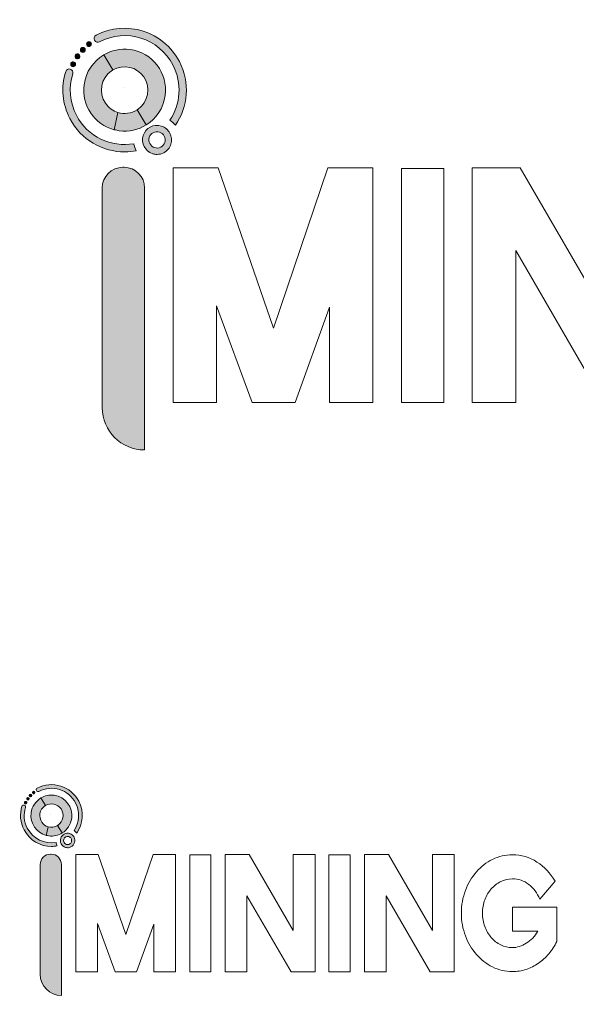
# Model space of a CAD drawing. Extents: x 204 to 2410, y -2200 to -1439.
# Drawn here: x 1539 to 1974, y -2200 to -1439 of the extents above; entities that cross this region are included whole.
import ezdxf

# ---------------------------------------------------------------- set-up
doc = ezdxf.new("R2010")
doc.units = 0
doc.header["$MEASUREMENT"] = 0
doc.layers.add('Logo', color=7, linetype='Continuous', lineweight=0)

# ---------------------------------------------------------------- blocks, each defined once
blk = doc.blocks.new('Block_82')
at = {"layer": 'Logo', "true_color": 0xf5911e, "transparency": 33554687}
h = blk.add_hatch(color=30, dxfattribs=at)
h.dxf.hatch_style = 2
edge = h.paths.add_edge_path()
edge.add_spline(control_points=[(1544.6, -2047.17), (1544.17, -2046.87), (1544.07, -2046.28), (1544.37, -2045.85), (1544.37, -2045.85), (1544.37, -2045.85), (1544.37, -2045.85), (1544.67, -2045.41), (1545.26, -2045.3), (1545.7, -2045.61), (1545.7, -2045.61), (1545.7, -2045.61), (1545.7, -2045.61), (1546.13, -2045.91), (1546.23, -2046.51), (1545.93, -2046.93), (1545.93, -2046.93), (1545.93, -2046.93), (1545.93, -2046.93), (1545.74, -2047.2), (1545.45, -2047.34), (1545.16, -2047.34), (1545.16, -2047.34), (1545.16, -2047.34), (1545.16, -2047.34), (1544.96, -2047.34), (1544.77, -2047.28), (1544.6, -2047.17)], knot_values=[0, 0, 0, 0, 1, 1, 1, 2, 2, 2, 3, 3, 3, 4, 4, 4, 5, 5, 5, 6, 6, 6, 7, 7, 7, 8, 8, 8, 9, 9, 9, 9], degree=3, periodic=0)
h = blk.add_hatch(color=30, dxfattribs=at)
h.dxf.hatch_style = 2
edge = h.paths.add_edge_path()
edge.add_spline(control_points=[(1546.52, -2044.56), (1546.15, -2044.18), (1546.14, -2043.58), (1546.52, -2043.2), (1546.52, -2043.2), (1546.52, -2043.2), (1546.52, -2043.2), (1546.52, -2043.2), (1546.52, -2043.2), (1546.52, -2043.2), (1546.52, -2043.2), (1546.52, -2043.2), (1546.52, -2043.2), (1546.88, -2042.83), (1547.49, -2042.83), (1547.86, -2043.19), (1547.86, -2043.19), (1547.86, -2043.19), (1547.86, -2043.19), (1548.24, -2043.56), (1548.25, -2044.16), (1547.87, -2044.54), (1547.87, -2044.54), (1547.87, -2044.54), (1547.87, -2044.54), (1547.68, -2044.73), (1547.44, -2044.82), (1547.19, -2044.82), (1547.19, -2044.82), (1547.19, -2044.82), (1547.19, -2044.82), (1546.95, -2044.82), (1546.71, -2044.73), (1546.52, -2044.56)], knot_values=[0, 0, 0, 0, 1, 1, 1, 2, 2, 2, 3, 3, 3, 4, 4, 4, 5, 5, 5, 6, 6, 6, 7, 7, 7, 8, 8, 8, 9, 9, 9, 10, 10, 10, 11, 11, 11, 11], degree=3, periodic=0)
h = blk.add_hatch(color=30, dxfattribs=at)
h.dxf.hatch_style = 2
edge = h.paths.add_edge_path()
edge.add_spline(control_points=[(1549.59, -2042.51), (1549.46, -2042.51), (1549.34, -2042.48), (1549.22, -2042.44), (1549.11, -2042.39), (1549.01, -2042.32), (1548.92, -2042.23), (1548.73, -2042.04), (1548.63, -2041.81), (1548.63, -2041.55), (1548.63, -2041.3), (1548.74, -2041.06), (1548.92, -2040.88), (1549.27, -2040.53), (1549.9, -2040.53), (1550.26, -2040.88), (1550.44, -2041.05), (1550.54, -2041.3), (1550.54, -2041.55), (1550.54, -2041.81), (1550.44, -2042.05), (1550.26, -2042.23), (1550.17, -2042.32), (1550.07, -2042.39), (1549.95, -2042.44), (1549.84, -2042.48), (1549.72, -2042.51), (1549.59, -2042.51)], knot_values=[0, 0, 0, 0, 1, 1, 1, 2, 2, 2, 3, 3, 3, 4, 4, 4, 5, 5, 5, 6, 6, 6, 7, 7, 7, 8, 8, 8, 9, 9, 9, 9], degree=3, periodic=0)
h = blk.add_hatch(color=30, dxfattribs=at)
h.dxf.hatch_style = 2
edge = h.paths.add_edge_path()
edge.add_spline(control_points=[(1543.02, -2050.3), (1542.54, -2050.08), (1542.34, -2049.51), (1542.56, -2049.04), (1542.56, -2049.04), (1542.56, -2049.04), (1542.56, -2049.04), (1542.79, -2048.57), (1543.36, -2048.36), (1543.84, -2048.58), (1543.84, -2048.58), (1543.84, -2048.58), (1543.84, -2048.58), (1544.31, -2048.81), (1544.51, -2049.38), (1544.28, -2049.85), (1544.28, -2049.85), (1544.28, -2049.85), (1544.28, -2049.85), (1544.12, -2050.2), (1543.78, -2050.4), (1543.43, -2050.4), (1543.43, -2050.4), (1543.43, -2050.4), (1543.43, -2050.4), (1543.29, -2050.4), (1543.15, -2050.37), (1543.02, -2050.3)], knot_values=[0, 0, 0, 0, 1, 1, 1, 2, 2, 2, 3, 3, 3, 4, 4, 4, 5, 5, 5, 6, 6, 6, 7, 7, 7, 8, 8, 8, 9, 9, 9, 9], degree=3, periodic=0)
at = {"layer": 'Logo'}
for points, knots in [([(1544.6, -2047.17), (1544.17, -2046.87), (1544.07, -2046.28), (1544.37, -2045.85), (1544.37, -2045.85), (1544.37, -2045.85), (1544.37, -2045.85), (1544.67, -2045.41), (1545.26, -2045.3), (1545.7, -2045.61), (1545.7, -2045.61), (1545.7, -2045.61), (1545.7, -2045.61), (1546.13, -2045.91), (1546.23, -2046.51), (1545.93, -2046.93), (1545.93, -2046.93), (1545.93, -2046.93), (1545.93, -2046.93), (1545.74, -2047.2), (1545.45, -2047.34), (1545.16, -2047.34), (1545.16, -2047.34), (1545.16, -2047.34), (1545.16, -2047.34), (1544.96, -2047.34), (1544.77, -2047.28), (1544.6, -2047.17)], [0, 0, 0, 0, 1, 1, 1, 2, 2, 2, 3, 3, 3, 4, 4, 4, 5, 5, 5, 6, 6, 6, 7, 7, 7, 8, 8, 8, 9, 9, 9, 9]), ([(1546.52, -2044.56), (1546.15, -2044.18), (1546.14, -2043.58), (1546.52, -2043.2), (1546.52, -2043.2), (1546.52, -2043.2), (1546.52, -2043.2), (1546.52, -2043.2), (1546.52, -2043.2), (1546.52, -2043.2), (1546.52, -2043.2), (1546.52, -2043.2), (1546.52, -2043.2), (1546.88, -2042.83), (1547.49, -2042.83), (1547.86, -2043.19), (1547.86, -2043.19), (1547.86, -2043.19), (1547.86, -2043.19), (1548.24, -2043.56), (1548.25, -2044.16), (1547.87, -2044.54), (1547.87, -2044.54), (1547.87, -2044.54), (1547.87, -2044.54), (1547.68, -2044.73), (1547.44, -2044.82), (1547.19, -2044.82), (1547.19, -2044.82), (1547.19, -2044.82), (1547.19, -2044.82), (1546.95, -2044.82), (1546.71, -2044.73), (1546.52, -2044.56)], [0, 0, 0, 0, 1, 1, 1, 2, 2, 2, 3, 3, 3, 4, 4, 4, 5, 5, 5, 6, 6, 6, 7, 7, 7, 8, 8, 8, 9, 9, 9, 10, 10, 10, 11, 11, 11, 11]), ([(1549.59, -2042.51), (1549.46, -2042.51), (1549.34, -2042.48), (1549.22, -2042.44), (1549.11, -2042.39), (1549.01, -2042.32), (1548.92, -2042.23), (1548.73, -2042.04), (1548.63, -2041.81), (1548.63, -2041.55), (1548.63, -2041.3), (1548.74, -2041.06), (1548.92, -2040.88), (1549.27, -2040.53), (1549.9, -2040.53), (1550.26, -2040.88), (1550.44, -2041.05), (1550.54, -2041.3), (1550.54, -2041.55), (1550.54, -2041.81), (1550.44, -2042.05), (1550.26, -2042.23), (1550.17, -2042.32), (1550.07, -2042.39), (1549.95, -2042.44), (1549.84, -2042.48), (1549.72, -2042.51), (1549.59, -2042.51)], [0, 0, 0, 0, 1, 1, 1, 2, 2, 2, 3, 3, 3, 4, 4, 4, 5, 5, 5, 6, 6, 6, 7, 7, 7, 8, 8, 8, 9, 9, 9, 9]), ([(1543.02, -2050.3), (1542.54, -2050.08), (1542.34, -2049.51), (1542.56, -2049.04), (1542.56, -2049.04), (1542.56, -2049.04), (1542.56, -2049.04), (1542.79, -2048.57), (1543.36, -2048.36), (1543.84, -2048.58), (1543.84, -2048.58), (1543.84, -2048.58), (1543.84, -2048.58), (1544.31, -2048.81), (1544.51, -2049.38), (1544.28, -2049.85), (1544.28, -2049.85), (1544.28, -2049.85), (1544.28, -2049.85), (1544.12, -2050.2), (1543.78, -2050.4), (1543.43, -2050.4), (1543.43, -2050.4), (1543.43, -2050.4), (1543.43, -2050.4), (1543.29, -2050.4), (1543.15, -2050.37), (1543.02, -2050.3)], [0, 0, 0, 0, 1, 1, 1, 2, 2, 2, 3, 3, 3, 4, 4, 4, 5, 5, 5, 6, 6, 6, 7, 7, 7, 8, 8, 8, 9, 9, 9, 9])]:
    blk.add_open_spline(points, degree=3, knots=knots, dxfattribs=at)
blk = doc.blocks.new('Block_84')
at = {"layer": 'Logo', "true_color": 0xf5911e, "transparency": 33554687}
h = blk.add_hatch(color=30, dxfattribs=at)
h.dxf.hatch_style = 2
edge = h.paths.add_edge_path()
edge.add_spline(control_points=[(1583.32, -2073.26), (1588.23, -2066.14), (1589.16, -2056.6), (1584.89, -2048.41), (1578.75, -2036.61), (1564.16, -2032.01), (1552.38, -2038.15), (1551.68, -2038.51), (1551.4, -2039.38), (1551.77, -2040.08), (1552.13, -2040.78), (1553, -2041.05), (1553.7, -2040.68), (1564.08, -2035.27), (1576.94, -2039.33), (1582.36, -2049.73), (1586.06, -2056.83), (1585.33, -2065.08), (1581.19, -2071.32), (1582, -2071.85), (1582.72, -2072.5), (1583.32, -2073.26)], knot_values=[0, 0, 0, 0, 1, 1, 1, 2, 2, 2, 3, 3, 3, 4, 4, 4, 5, 5, 5, 6, 6, 6, 7, 7, 7, 7], degree=3, periodic=0)
h = blk.add_hatch(color=30, dxfattribs=at)
h.dxf.hatch_style = 2
edge = h.paths.add_edge_path()
edge.add_spline(control_points=[(1544.68, -2069.36), (1542.06, -2064.32), (1541.55, -2058.57), (1543.25, -2053.16), (1543.49, -2052.4), (1543.07, -2051.6), (1542.32, -2051.37), (1541.56, -2051.13), (1540.76, -2051.55), (1540.53, -2052.3), (1538.6, -2058.44), (1539.18, -2064.97), (1542.15, -2070.68), (1546.45, -2078.92), (1554.87, -2083.65), (1563.58, -2083.65), (1565.07, -2083.65), (1566.57, -2083.51), (1568.06, -2083.22), (1567.61, -2082.36), (1567.3, -2081.43), (1567.14, -2080.46), (1558.28, -2081.99), (1549.06, -2077.75), (1544.68, -2069.36)], knot_values=[0, 0, 0, 0, 1, 1, 1, 2, 2, 2, 3, 3, 3, 4, 4, 4, 5, 5, 5, 6, 6, 6, 7, 7, 7, 8, 8, 8, 8], degree=3, periodic=0)
at = {"layer": 'Logo'}
for points, knots in [([(1583.32, -2073.26), (1588.23, -2066.14), (1589.16, -2056.6), (1584.89, -2048.41), (1578.75, -2036.61), (1564.16, -2032.01), (1552.38, -2038.15), (1551.68, -2038.51), (1551.4, -2039.38), (1551.77, -2040.08), (1552.13, -2040.78), (1553, -2041.05), (1553.7, -2040.68), (1564.08, -2035.27), (1576.94, -2039.33), (1582.36, -2049.73), (1586.06, -2056.83), (1585.33, -2065.08), (1581.19, -2071.32), (1582, -2071.85), (1582.72, -2072.5), (1583.32, -2073.26)], [0, 0, 0, 0, 1, 1, 1, 2, 2, 2, 3, 3, 3, 4, 4, 4, 5, 5, 5, 6, 6, 6, 7, 7, 7, 7]), ([(1544.68, -2069.36), (1542.06, -2064.32), (1541.55, -2058.57), (1543.25, -2053.16), (1543.49, -2052.4), (1543.07, -2051.6), (1542.32, -2051.37), (1541.56, -2051.13), (1540.76, -2051.55), (1540.53, -2052.3), (1538.6, -2058.44), (1539.18, -2064.97), (1542.15, -2070.68), (1546.45, -2078.92), (1554.87, -2083.65), (1563.58, -2083.65), (1565.07, -2083.65), (1566.57, -2083.51), (1568.06, -2083.22), (1567.61, -2082.36), (1567.3, -2081.43), (1567.14, -2080.46), (1558.28, -2081.99), (1549.06, -2077.75), (1544.68, -2069.36)], [0, 0, 0, 0, 1, 1, 1, 2, 2, 2, 3, 3, 3, 4, 4, 4, 5, 5, 5, 6, 6, 6, 7, 7, 7, 8, 8, 8, 8])]:
    blk.add_open_spline(points, degree=3, knots=knots, dxfattribs=at)
blk = doc.blocks.new('Block_83')
at = {"layer": 'Logo', "true_color": 0xf5911e, "transparency": 33554687}
h = blk.add_hatch(color=30, dxfattribs=at)
h.dxf.hatch_style = 2
edge = h.paths.add_edge_path()
edge.add_spline(control_points=[(1573.13, -2078.01), (1572.61, -2079.68), (1573.54, -2081.47), (1575.21, -2081.99), (1576.02, -2082.25), (1576.88, -2082.17), (1577.63, -2081.78), (1578.38, -2081.39), (1578.93, -2080.73), (1579.19, -2079.92), (1579.44, -2079.11), (1579.37, -2078.25), (1578.98, -2077.5), (1578.58, -2076.75), (1577.92, -2076.19), (1577.11, -2075.94), (1575.44, -2075.41), (1573.66, -2076.34), (1573.13, -2078.01), (1573.13, -2078.01), (1573.13, -2078.01), (1573.13, -2078.01)], knot_values=[0, 0, 0, 0, 1, 1, 1, 2, 2, 2, 3, 3, 3, 4, 4, 4, 5, 5, 5, 6, 6, 6, 7, 7, 7, 7], degree=3, periodic=0)
edge = h.paths.add_edge_path()
edge.add_spline(control_points=[(1576.17, -2084.63), (1575.6, -2084.63), (1575.02, -2084.54), (1574.46, -2084.37), (1571.48, -2083.43), (1569.82, -2080.24), (1570.76, -2077.26), (1570.76, -2077.26), (1570.76, -2077.26), (1570.76, -2077.26), (1571.7, -2074.29), (1574.88, -2072.63), (1577.86, -2073.56), (1579.31, -2074.02), (1580.48, -2075.01), (1581.18, -2076.35), (1581.88, -2077.69), (1582.02, -2079.22), (1581.56, -2080.67), (1581.11, -2082.11), (1580.12, -2083.29), (1578.78, -2083.99), (1577.96, -2084.41), (1577.07, -2084.63), (1576.17, -2084.63)], knot_values=[0, 0, 0, 0, 1, 1, 1, 2, 2, 2, 3, 3, 3, 4, 4, 4, 5, 5, 5, 6, 6, 6, 7, 7, 7, 8, 8, 8, 8], degree=3, periodic=0)
at = {"layer": 'Logo'}
for points, knots in [([(1576.17, -2084.63), (1575.6, -2084.63), (1575.02, -2084.54), (1574.46, -2084.37), (1571.48, -2083.43), (1569.82, -2080.24), (1570.76, -2077.26), (1570.76, -2077.26), (1570.76, -2077.26), (1570.76, -2077.26), (1571.7, -2074.29), (1574.88, -2072.63), (1577.86, -2073.56), (1579.31, -2074.02), (1580.48, -2075.01), (1581.18, -2076.35), (1581.88, -2077.69), (1582.02, -2079.22), (1581.56, -2080.67), (1581.11, -2082.11), (1580.12, -2083.29), (1578.78, -2083.99), (1577.96, -2084.41), (1577.07, -2084.63), (1576.17, -2084.63)], [0, 0, 0, 0, 1, 1, 1, 2, 2, 2, 3, 3, 3, 4, 4, 4, 5, 5, 5, 6, 6, 6, 7, 7, 7, 8, 8, 8, 8]), ([(1573.13, -2078.01), (1572.61, -2079.68), (1573.54, -2081.47), (1575.21, -2081.99), (1576.02, -2082.25), (1576.88, -2082.17), (1577.63, -2081.78), (1578.38, -2081.39), (1578.93, -2080.73), (1579.19, -2079.92), (1579.44, -2079.11), (1579.37, -2078.25), (1578.98, -2077.5), (1578.58, -2076.75), (1577.92, -2076.19), (1577.11, -2075.94), (1575.44, -2075.41), (1573.66, -2076.34), (1573.13, -2078.01), (1573.13, -2078.01), (1573.13, -2078.01), (1573.13, -2078.01)], [0, 0, 0, 0, 1, 1, 1, 2, 2, 2, 3, 3, 3, 4, 4, 4, 5, 5, 5, 6, 6, 6, 7, 7, 7, 7])]:
    blk.add_open_spline(points, degree=3, knots=knots, dxfattribs=at)
blk.add_blockref('Block_84', (0, 0), dxfattribs=at)
blk = doc.blocks.new('Block_85')
at = {"layer": 'Logo', "true_color": 0xf5911e, "transparency": 33554687}
h = blk.add_hatch(color=30, dxfattribs=at)
h.dxf.hatch_style = 2
edge = h.paths.add_edge_path()
edge.add_spline(control_points=[(1556.02, -2064.7), (1553.18, -2060.56), (1554.23, -2054.89), (1558.37, -2052.04), (1558.55, -2051.92), (1558.74, -2051.81), (1558.92, -2051.7), (1558.92, -2051.7), (1555.35, -2045.83), (1555.35, -2045.83), (1551.31, -2048.24), (1548.36, -2052.41), (1547.69, -2057.44), (1546.62, -2065.51), (1551.78, -2072.97), (1559.45, -2074.98), (1559.45, -2074.98), (1560.92, -2068.26), (1560.92, -2068.26), (1558.99, -2067.68), (1557.25, -2066.48), (1556.02, -2064.7)], knot_values=[0, 0, 0, 0, 1, 1, 1, 2, 2, 2, 3, 3, 3, 4, 4, 4, 5, 5, 5, 6, 6, 6, 7, 7, 7, 7], degree=3, periodic=0)
at = {"layer": 'Logo', "true_color": 0xfcba63, "transparency": 33554687}
h = blk.add_hatch(color=31, dxfattribs=at)
h.dxf.hatch_style = 2
edge = h.paths.add_edge_path()
edge.add_spline(control_points=[(1565.63, -2043.72), (1561.92, -2043.22), (1558.34, -2044.05), (1555.35, -2045.83), (1555.35, -2045.83), (1558.92, -2051.7), (1558.92, -2051.7), (1563, -2049.3), (1568.3, -2050.43), (1571.02, -2054.39), (1573.87, -2058.53), (1572.82, -2064.2), (1568.68, -2067.04), (1568.57, -2067.11), (1568.47, -2067.17), (1568.37, -2067.23), (1568.37, -2067.23), (1571.94, -2073.11), (1571.94, -2073.11), (1575.86, -2070.68), (1578.69, -2066.58), (1579.35, -2061.65), (1580.51, -2052.91), (1574.37, -2044.88), (1565.63, -2043.72)], knot_values=[0, 0, 0, 0, 1, 1, 1, 2, 2, 2, 3, 3, 3, 4, 4, 4, 5, 5, 5, 6, 6, 6, 7, 7, 7, 8, 8, 8, 8], degree=3, periodic=0)
at = {"layer": 'Logo', "true_color": 0xffd9a1, "transparency": 33554687}
h = blk.add_hatch(color=41, dxfattribs=at)
h.dxf.hatch_style = 2
edge = h.paths.add_edge_path()
edge.add_spline(control_points=[(1560.92, -2068.26), (1560.92, -2068.26), (1559.45, -2074.98), (1559.45, -2074.98), (1560.09, -2075.15), (1560.75, -2075.28), (1561.42, -2075.37), (1565.23, -2075.88), (1568.91, -2074.99), (1571.94, -2073.11), (1571.94, -2073.11), (1568.37, -2067.23), (1568.37, -2067.23), (1566.07, -2068.68), (1563.35, -2068.98), (1560.92, -2068.26)], knot_values=[0, 0, 0, 0, 1, 1, 1, 2, 2, 2, 3, 3, 3, 4, 4, 4, 5, 5, 5, 5], degree=3, periodic=0)
at = {"layer": 'Logo'}
for points in [[(1558.92, -2051.7), (1555.35, -2045.83), (1558.92, -2051.7)], [(1563.04, -2058.48), (1563.04, -2058.48), (1563.04, -2058.48)], [(1568.37, -2067.23), (1571.94, -2073.11), (1568.37, -2067.23)]]:
    blk.add_lwpolyline(points, close=True, dxfattribs=at)
for points, knots in [([(1556.02, -2064.7), (1553.18, -2060.56), (1554.23, -2054.89), (1558.37, -2052.04), (1558.55, -2051.92), (1558.74, -2051.81), (1558.92, -2051.7), (1558.92, -2051.7), (1555.35, -2045.83), (1555.35, -2045.83), (1551.31, -2048.24), (1548.36, -2052.41), (1547.69, -2057.44), (1546.62, -2065.51), (1551.78, -2072.97), (1559.45, -2074.98), (1559.45, -2074.98), (1560.92, -2068.26), (1560.92, -2068.26), (1558.99, -2067.68), (1557.25, -2066.48), (1556.02, -2064.7)], [0, 0, 0, 0, 1, 1, 1, 2, 2, 2, 3, 3, 3, 4, 4, 4, 5, 5, 5, 6, 6, 6, 7, 7, 7, 7]), ([(1565.63, -2043.72), (1561.92, -2043.22), (1558.34, -2044.05), (1555.35, -2045.83), (1555.35, -2045.83), (1558.92, -2051.7), (1558.92, -2051.7), (1563, -2049.3), (1568.3, -2050.43), (1571.02, -2054.39), (1573.87, -2058.53), (1572.82, -2064.2), (1568.68, -2067.04), (1568.57, -2067.11), (1568.47, -2067.17), (1568.37, -2067.23), (1568.37, -2067.23), (1571.94, -2073.11), (1571.94, -2073.11), (1575.86, -2070.68), (1578.69, -2066.58), (1579.35, -2061.65), (1580.51, -2052.91), (1574.37, -2044.88), (1565.63, -2043.72)], [0, 0, 0, 0, 1, 1, 1, 2, 2, 2, 3, 3, 3, 4, 4, 4, 5, 5, 5, 6, 6, 6, 7, 7, 7, 8, 8, 8, 8]), ([(1560.92, -2068.26), (1560.92, -2068.26), (1559.45, -2074.98), (1559.45, -2074.98), (1560.09, -2075.15), (1560.75, -2075.28), (1561.42, -2075.37), (1565.23, -2075.88), (1568.91, -2074.99), (1571.94, -2073.11), (1571.94, -2073.11), (1568.37, -2067.23), (1568.37, -2067.23), (1566.07, -2068.68), (1563.35, -2068.98), (1560.92, -2068.26)], [0, 0, 0, 0, 1, 1, 1, 2, 2, 2, 3, 3, 3, 4, 4, 4, 5, 5, 5, 5])]:
    blk.add_open_spline(points, degree=3, knots=knots, dxfattribs=at)
blk = doc.blocks.new('Block_81')
at = {"layer": 'Logo'}
for name in ['Block_83', 'Block_82', 'Block_85']:
    blk.add_blockref(name, (0, 0), dxfattribs=at)
blk = doc.blocks.new('Block_80')
at = {"layer": 'Logo', "true_color": 0xf5911e, "transparency": 33554687}
h = blk.add_hatch(color=30, dxfattribs=at)
h.dxf.hatch_style = 2
edge = h.paths.add_edge_path()
edge.add_spline(control_points=[(1571.32, -2097.72), (1571.32, -2097.72), (1571.32, -2199.9), (1571.32, -2199.9), (1571.32, -2199.9), (1571.32, -2199.9), (1571.32, -2199.9), (1562.18, -2199.9), (1554.77, -2192.48), (1554.77, -2183.33), (1554.77, -2183.33), (1554.77, -2097.72), (1554.77, -2097.72), (1554.77, -2093.27), (1558.37, -2089.66), (1562.82, -2089.66), (1562.82, -2089.66), (1563.27, -2089.66), (1563.27, -2089.66), (1567.72, -2089.66), (1571.32, -2093.27), (1571.32, -2097.72)], knot_values=[0, 0, 0, 0, 1, 1, 1, 2, 2, 2, 3, 3, 3, 4, 4, 4, 5, 5, 5, 6, 6, 6, 7, 7, 7, 7], degree=3, periodic=0)
at = {"layer": 'Logo'}
for points in [[(1643.37, -2182.29)], [(1643.45, -2181.36)]]:
    blk.add_lwpolyline(points, dxfattribs=at)
at = {"layer": 'Logo', "color": 30, "lineweight": 70, "true_color": 0xf6921e}
blk.add_lwpolyline([(1601.87, -2198.13)], dxfattribs=at)
at = {"layer": 'Logo'}
for points, knots in [([(1571.32, -2097.72), (1571.32, -2097.72), (1571.32, -2199.9), (1571.32, -2199.9), (1571.32, -2199.9), (1571.32, -2199.9), (1571.32, -2199.9), (1562.18, -2199.9), (1554.77, -2192.48), (1554.77, -2183.33), (1554.77, -2183.33), (1554.77, -2097.72), (1554.77, -2097.72), (1554.77, -2093.27), (1558.37, -2089.66), (1562.82, -2089.66), (1562.82, -2089.66), (1563.27, -2089.66), (1563.27, -2089.66), (1567.72, -2089.66), (1571.32, -2093.27), (1571.32, -2097.72)], [0, 0, 0, 0, 1, 1, 1, 2, 2, 2, 3, 3, 3, 4, 4, 4, 5, 5, 5, 6, 6, 6, 7, 7, 7, 7]), ([(1599.44, -2181.36), (1599.44, -2181.36), (1582.45, -2181.36), (1582.45, -2181.36), (1582.45, -2181.36), (1582.45, -2089.87), (1582.45, -2089.87), (1582.45, -2089.87), (1600.09, -2089.87), (1600.09, -2089.87), (1600.09, -2089.87), (1621.66, -2152.35), (1621.66, -2152.35), (1621.66, -2152.35), (1642.9, -2089.87), (1642.9, -2089.87), (1642.9, -2089.87), (1660.44, -2089.87), (1660.44, -2089.87), (1660.44, -2089.87), (1660.44, -2181.36), (1660.44, -2181.36), (1660.44, -2181.36), (1643.45, -2181.36), (1643.45, -2181.36), (1643.45, -2181.36), (1643.45, -2144.26), (1643.45, -2144.26), (1643.45, -2144.26), (1630.05, -2181.36), (1630.05, -2181.36), (1630.05, -2181.36), (1613.27, -2181.36), (1613.27, -2181.36), (1613.27, -2181.36), (1599.44, -2143.64), (1599.44, -2143.64), (1599.44, -2143.64), (1599.44, -2181.36), (1599.44, -2181.36)], [0, 0, 0, 0, 1, 1, 1, 2, 2, 2, 3, 3, 3, 4, 4, 4, 5, 5, 5, 6, 6, 6, 7, 7, 7, 8, 8, 8, 9, 9, 9, 10, 10, 10, 11, 11, 11, 12, 12, 12, 13, 13, 13, 13]), ([(1688.1, -2090.11), (1688.1, -2090.11), (1688.1, -2181.36), (1688.1, -2181.36), (1688.1, -2181.36), (1671.54, -2181.36), (1671.54, -2181.36), (1671.54, -2181.36), (1671.54, -2090.11), (1671.54, -2090.11), (1671.54, -2090.11), (1688.1, -2090.11), (1688.1, -2090.11)], [0, 0, 0, 0, 1, 1, 1, 2, 2, 2, 3, 3, 3, 4, 4, 4, 4]), ([(1752.35, -2089.99), (1752.35, -2089.99), (1769.35, -2089.99), (1769.35, -2089.99), (1769.35, -2089.99), (1769.35, -2181.36), (1769.35, -2181.36), (1769.35, -2181.36), (1750.61, -2181.36), (1750.61, -2181.36), (1750.61, -2181.36), (1716.19, -2122.11), (1716.19, -2122.11), (1716.19, -2122.11), (1716.19, -2181.36), (1716.19, -2181.36), (1716.19, -2181.36), (1699.19, -2181.36), (1699.19, -2181.36), (1699.19, -2181.36), (1699.19, -2089.87), (1699.19, -2089.87), (1699.19, -2089.87), (1717.93, -2089.87), (1717.93, -2089.87), (1717.93, -2089.87), (1752.35, -2149.12), (1752.35, -2149.12), (1752.35, -2149.12), (1752.35, -2089.99), (1752.35, -2089.99)], [0, 0, 0, 0, 1, 1, 1, 2, 2, 2, 3, 3, 3, 4, 4, 4, 5, 5, 5, 6, 6, 6, 7, 7, 7, 8, 8, 8, 9, 9, 9, 10, 10, 10, 10]), ([(1796.8, -2090.11), (1796.8, -2090.11), (1796.8, -2181.36), (1796.8, -2181.36), (1796.8, -2181.36), (1780.24, -2181.36), (1780.24, -2181.36), (1780.24, -2181.36), (1780.24, -2090.11), (1780.24, -2090.11), (1780.24, -2090.11), (1796.8, -2090.11), (1796.8, -2090.11)], [0, 0, 0, 0, 1, 1, 1, 2, 2, 2, 3, 3, 3, 4, 4, 4, 4]), ([(1861.05, -2089.99), (1861.05, -2089.99), (1878.05, -2089.99), (1878.05, -2089.99), (1878.05, -2089.99), (1878.05, -2181.36), (1878.05, -2181.36), (1878.05, -2181.36), (1859.31, -2181.36), (1859.31, -2181.36), (1859.31, -2181.36), (1824.89, -2122.11), (1824.89, -2122.11), (1824.89, -2122.11), (1824.89, -2181.36), (1824.89, -2181.36), (1824.89, -2181.36), (1807.89, -2181.36), (1807.89, -2181.36), (1807.89, -2181.36), (1807.89, -2089.87), (1807.89, -2089.87), (1807.89, -2089.87), (1826.63, -2089.87), (1826.63, -2089.87), (1826.63, -2089.87), (1861.05, -2149.12), (1861.05, -2149.12), (1861.05, -2149.12), (1861.05, -2089.99), (1861.05, -2089.99)], [0, 0, 0, 0, 1, 1, 1, 2, 2, 2, 3, 3, 3, 4, 4, 4, 5, 5, 5, 6, 6, 6, 7, 7, 7, 8, 8, 8, 9, 9, 9, 10, 10, 10, 10]), ([(1923.39, -2131.07), (1923.39, -2131.07), (1958.14, -2131.07), (1958.14, -2131.07), (1958.14, -2131.07), (1958.14, -2157.83), (1958.14, -2157.83), (1956.4, -2161.31), (1954.31, -2164.49), (1951.88, -2167.35), (1949.45, -2170.21), (1946.74, -2172.69), (1943.76, -2174.76), (1940.79, -2176.83), (1937.57, -2178.43), (1934.12, -2179.55), (1930.67, -2180.67), (1927.1, -2181.23), (1923.39, -2181.23), (1917.95, -2181.23), (1912.81, -2180.03), (1907.98, -2177.62), (1903.15, -2175.22), (1898.94, -2171.96), (1895.34, -2167.85), (1891.75, -2163.74), (1888.9, -2158.93), (1886.79, -2153.41), (1884.68, -2147.89), (1883.63, -2141.98), (1883.63, -2135.67), (1883.63, -2129.37), (1884.68, -2123.45), (1886.79, -2117.94), (1888.9, -2112.42), (1891.75, -2107.6), (1895.34, -2103.5), (1898.94, -2099.39), (1903.15, -2096.13), (1907.98, -2093.72), (1912.81, -2091.32), (1917.95, -2090.11), (1923.39, -2090.11), (1930.44, -2090.11), (1936.85, -2092), (1942.62, -2095.78), (1948.39, -2099.56), (1953.1, -2104.55), (1956.73, -2110.78), (1956.73, -2110.78), (1944.74, -2124.72), (1944.74, -2124.72), (1942.86, -2119.99), (1940.02, -2116.17), (1936.25, -2113.27), (1932.47, -2110.36), (1928.19, -2108.91), (1923.39, -2108.91), (1920.2, -2108.91), (1917.18, -2109.62), (1914.35, -2111.03), (1911.52, -2112.44), (1909.05, -2114.35), (1906.95, -2116.75), (1904.84, -2119.16), (1903.17, -2121.98), (1901.93, -2125.22), (1900.7, -2128.45), (1900.08, -2131.94), (1900.08, -2135.67), (1900.08, -2139.41), (1900.7, -2142.89), (1901.93, -2146.13), (1903.17, -2149.37), (1904.84, -2152.21), (1906.95, -2154.66), (1909.05, -2157.1), (1911.52, -2159.03), (1914.35, -2160.44), (1917.18, -2161.86), (1920.2, -2162.56), (1923.39, -2162.56), (1925.14, -2162.56), (1926.93, -2162.27), (1928.79, -2161.69), (1930.64, -2161.11), (1932.47, -2160.26), (1934.29, -2159.14), (1936.1, -2158.02), (1937.77, -2156.67), (1939.3, -2155.09), (1940.82, -2153.52), (1942.13, -2151.73), (1943.22, -2149.74), (1943.22, -2149.74), (1923.39, -2149.74), (1923.39, -2149.74), (1923.39, -2149.74), (1923.39, -2131.07), (1923.39, -2131.07)], [0, 0, 0, 0, 1, 1, 1, 2, 2, 2, 3, 3, 3, 4, 4, 4, 5, 5, 5, 6, 6, 6, 7, 7, 7, 8, 8, 8, 9, 9, 9, 10, 10, 10, 11, 11, 11, 12, 12, 12, 13, 13, 13, 14, 14, 14, 15, 15, 15, 16, 16, 16, 17, 17, 17, 18, 18, 18, 19, 19, 19, 20, 20, 20, 21, 21, 21, 22, 22, 22, 23, 23, 23, 24, 24, 24, 25, 25, 25, 26, 26, 26, 27, 27, 27, 28, 28, 28, 29, 29, 29, 30, 30, 30, 31, 31, 31, 32, 32, 32, 33, 33, 33, 33])]:
    blk.add_open_spline(points, degree=3, knots=knots, dxfattribs=at)
blk.add_blockref('Block_81', (0, 0), dxfattribs=at)
blk = doc.blocks.new('Block_88')
at = {"layer": 'Logo', "true_color": 0xf5911e, "transparency": 33554687}
h = blk.add_hatch(color=30, dxfattribs=at)
h.dxf.hatch_style = 2
edge = h.paths.add_edge_path()
edge.add_spline(control_points=[(1586.7, -1463.6), (1585.95, -1462.86), (1585.93, -1461.66), (1586.68, -1460.89), (1586.68, -1460.89), (1586.68, -1460.89), (1586.68, -1460.89), (1586.68, -1460.89), (1586.68, -1460.89), (1586.68, -1460.89), (1586.68, -1460.89), (1586.68, -1460.89), (1586.68, -1460.89), (1587.41, -1460.14), (1588.62, -1460.14), (1589.37, -1460.88), (1589.37, -1460.88), (1589.37, -1460.88), (1589.37, -1460.88), (1590.12, -1461.61), (1590.14, -1462.82), (1589.39, -1463.57), (1589.39, -1463.57), (1589.39, -1463.57), (1589.39, -1463.57), (1589.02, -1463.96), (1588.54, -1464.14), (1588.04, -1464.14), (1588.04, -1464.14), (1588.04, -1464.14), (1588.04, -1464.14), (1587.55, -1464.14), (1587.07, -1463.96), (1586.7, -1463.6)], knot_values=[0, 0, 0, 0, 1, 1, 1, 2, 2, 2, 3, 3, 3, 4, 4, 4, 5, 5, 5, 6, 6, 6, 7, 7, 7, 8, 8, 8, 9, 9, 9, 10, 10, 10, 11, 11, 11, 11], degree=3, periodic=0)
h = blk.add_hatch(color=30, dxfattribs=at)
h.dxf.hatch_style = 2
edge = h.paths.add_edge_path()
edge.add_spline(control_points=[(1592.82, -1459.51), (1592.57, -1459.51), (1592.32, -1459.45), (1592.09, -1459.36), (1591.86, -1459.27), (1591.66, -1459.13), (1591.49, -1458.95), (1591.11, -1458.58), (1590.91, -1458.11), (1590.91, -1457.6), (1590.91, -1457.1), (1591.13, -1456.62), (1591.49, -1456.26), (1592.2, -1455.55), (1593.45, -1455.55), (1594.18, -1456.26), (1594.53, -1456.6), (1594.73, -1457.1), (1594.73, -1457.6), (1594.73, -1458.11), (1594.53, -1458.6), (1594.18, -1458.95), (1594, -1459.13), (1593.79, -1459.27), (1593.55, -1459.36), (1593.32, -1459.45), (1593.09, -1459.51), (1592.82, -1459.51)], knot_values=[0, 0, 0, 0, 1, 1, 1, 2, 2, 2, 3, 3, 3, 4, 4, 4, 5, 5, 5, 6, 6, 6, 7, 7, 7, 8, 8, 8, 9, 9, 9, 9], degree=3, periodic=0)
h = blk.add_hatch(color=30, dxfattribs=at)
h.dxf.hatch_style = 2
edge = h.paths.add_edge_path()
edge.add_spline(control_points=[(1582.86, -1468.83), (1582, -1468.24), (1581.79, -1467.04), (1582.39, -1466.19), (1582.39, -1466.19), (1582.39, -1466.19), (1582.39, -1466.19), (1583, -1465.31), (1584.17, -1465.1), (1585.05, -1465.71), (1585.05, -1465.71), (1585.05, -1465.71), (1585.05, -1465.71), (1585.9, -1466.31), (1586.12, -1467.51), (1585.51, -1468.36), (1585.51, -1468.36), (1585.51, -1468.36), (1585.51, -1468.36), (1585.14, -1468.9), (1584.55, -1469.18), (1583.96, -1469.18), (1583.96, -1469.18), (1583.96, -1469.18), (1583.96, -1469.18), (1583.57, -1469.18), (1583.19, -1469.06), (1582.86, -1468.83)], knot_values=[0, 0, 0, 0, 1, 1, 1, 2, 2, 2, 3, 3, 3, 4, 4, 4, 5, 5, 5, 6, 6, 6, 7, 7, 7, 8, 8, 8, 9, 9, 9, 9], degree=3, periodic=0)
h = blk.add_hatch(color=30, dxfattribs=at)
h.dxf.hatch_style = 2
edge = h.paths.add_edge_path()
edge.add_spline(control_points=[(1579.68, -1475.1), (1578.74, -1474.66), (1578.33, -1473.51), (1578.77, -1472.57), (1578.77, -1472.57), (1578.77, -1472.57), (1578.77, -1472.57), (1579.24, -1471.62), (1580.38, -1471.21), (1581.32, -1471.66), (1581.32, -1471.66), (1581.32, -1471.66), (1581.32, -1471.66), (1582.27, -1472.1), (1582.68, -1473.25), (1582.21, -1474.19), (1582.21, -1474.19), (1582.21, -1474.19), (1582.21, -1474.19), (1581.89, -1474.89), (1581.22, -1475.3), (1580.5, -1475.3), (1580.5, -1475.3), (1580.5, -1475.3), (1580.5, -1475.3), (1580.23, -1475.3), (1579.95, -1475.22), (1579.68, -1475.1)], knot_values=[0, 0, 0, 0, 1, 1, 1, 2, 2, 2, 3, 3, 3, 4, 4, 4, 5, 5, 5, 6, 6, 6, 7, 7, 7, 8, 8, 8, 9, 9, 9, 9], degree=3, periodic=0)
at = {"layer": 'Logo'}
for points, knots in [([(1586.7, -1463.6), (1585.95, -1462.86), (1585.93, -1461.66), (1586.68, -1460.89), (1586.68, -1460.89), (1586.68, -1460.89), (1586.68, -1460.89), (1586.68, -1460.89), (1586.68, -1460.89), (1586.68, -1460.89), (1586.68, -1460.89), (1586.68, -1460.89), (1586.68, -1460.89), (1587.41, -1460.14), (1588.62, -1460.14), (1589.37, -1460.88), (1589.37, -1460.88), (1589.37, -1460.88), (1589.37, -1460.88), (1590.12, -1461.61), (1590.14, -1462.82), (1589.39, -1463.57), (1589.39, -1463.57), (1589.39, -1463.57), (1589.39, -1463.57), (1589.02, -1463.96), (1588.54, -1464.14), (1588.04, -1464.14), (1588.04, -1464.14), (1588.04, -1464.14), (1588.04, -1464.14), (1587.55, -1464.14), (1587.07, -1463.96), (1586.7, -1463.6)], [0, 0, 0, 0, 1, 1, 1, 2, 2, 2, 3, 3, 3, 4, 4, 4, 5, 5, 5, 6, 6, 6, 7, 7, 7, 8, 8, 8, 9, 9, 9, 10, 10, 10, 11, 11, 11, 11]), ([(1592.82, -1459.51), (1592.57, -1459.51), (1592.32, -1459.45), (1592.09, -1459.36), (1591.86, -1459.27), (1591.66, -1459.13), (1591.49, -1458.95), (1591.11, -1458.58), (1590.91, -1458.11), (1590.91, -1457.6), (1590.91, -1457.1), (1591.13, -1456.62), (1591.49, -1456.26), (1592.2, -1455.55), (1593.45, -1455.55), (1594.18, -1456.26), (1594.53, -1456.6), (1594.73, -1457.1), (1594.73, -1457.6), (1594.73, -1458.11), (1594.53, -1458.6), (1594.18, -1458.95), (1594, -1459.13), (1593.79, -1459.27), (1593.55, -1459.36), (1593.32, -1459.45), (1593.09, -1459.51), (1592.82, -1459.51)], [0, 0, 0, 0, 1, 1, 1, 2, 2, 2, 3, 3, 3, 4, 4, 4, 5, 5, 5, 6, 6, 6, 7, 7, 7, 8, 8, 8, 9, 9, 9, 9]), ([(1582.86, -1468.83), (1582, -1468.24), (1581.79, -1467.04), (1582.39, -1466.19), (1582.39, -1466.19), (1582.39, -1466.19), (1582.39, -1466.19), (1583, -1465.31), (1584.17, -1465.1), (1585.05, -1465.71), (1585.05, -1465.71), (1585.05, -1465.71), (1585.05, -1465.71), (1585.9, -1466.31), (1586.12, -1467.51), (1585.51, -1468.36), (1585.51, -1468.36), (1585.51, -1468.36), (1585.51, -1468.36), (1585.14, -1468.9), (1584.55, -1469.18), (1583.96, -1469.18), (1583.96, -1469.18), (1583.96, -1469.18), (1583.96, -1469.18), (1583.57, -1469.18), (1583.19, -1469.06), (1582.86, -1468.83)], [0, 0, 0, 0, 1, 1, 1, 2, 2, 2, 3, 3, 3, 4, 4, 4, 5, 5, 5, 6, 6, 6, 7, 7, 7, 8, 8, 8, 9, 9, 9, 9]), ([(1579.68, -1475.1), (1578.74, -1474.66), (1578.33, -1473.51), (1578.77, -1472.57), (1578.77, -1472.57), (1578.77, -1472.57), (1578.77, -1472.57), (1579.24, -1471.62), (1580.38, -1471.21), (1581.32, -1471.66), (1581.32, -1471.66), (1581.32, -1471.66), (1581.32, -1471.66), (1582.27, -1472.1), (1582.68, -1473.25), (1582.21, -1474.19), (1582.21, -1474.19), (1582.21, -1474.19), (1582.21, -1474.19), (1581.89, -1474.89), (1581.22, -1475.3), (1580.5, -1475.3), (1580.5, -1475.3), (1580.5, -1475.3), (1580.5, -1475.3), (1580.23, -1475.3), (1579.95, -1475.22), (1579.68, -1475.1)], [0, 0, 0, 0, 1, 1, 1, 2, 2, 2, 3, 3, 3, 4, 4, 4, 5, 5, 5, 6, 6, 6, 7, 7, 7, 8, 8, 8, 9, 9, 9, 9])]:
    blk.add_open_spline(points, degree=3, knots=knots, dxfattribs=at)
blk = doc.blocks.new('Block_90')
at = {"layer": 'Logo', "true_color": 0xf5911e, "transparency": 33554687}
h = blk.add_hatch(color=30, dxfattribs=at)
h.dxf.hatch_style = 2
edge = h.paths.add_edge_path()
edge.add_spline(control_points=[(1660.29, -1521.01), (1670.11, -1506.77), (1671.98, -1487.7), (1663.44, -1471.3), (1651.14, -1447.71), (1621.97, -1438.51), (1598.4, -1450.79), (1597, -1451.52), (1596.46, -1453.25), (1597.19, -1454.65), (1597.92, -1456.05), (1599.64, -1456.6), (1601.04, -1455.86), (1621.82, -1445.04), (1647.53, -1453.15), (1658.37, -1473.94), (1665.77, -1488.16), (1664.31, -1504.65), (1656.03, -1517.13), (1657.64, -1518.19), (1659.08, -1519.49), (1660.29, -1521.01)], knot_values=[0, 0, 0, 0, 1, 1, 1, 2, 2, 2, 3, 3, 3, 4, 4, 4, 5, 5, 5, 6, 6, 6, 7, 7, 7, 7], degree=3, periodic=0)
h = blk.add_hatch(color=30, dxfattribs=at)
h.dxf.hatch_style = 2
edge = h.paths.add_edge_path()
edge.add_spline(control_points=[(1583.02, -1513.2), (1577.77, -1503.14), (1576.76, -1491.63), (1580.15, -1480.8), (1580.63, -1479.3), (1579.79, -1477.7), (1578.28, -1477.22), (1576.78, -1476.75), (1575.17, -1477.59), (1574.7, -1479.09), (1570.85, -1491.37), (1572, -1504.42), (1577.95, -1515.84), (1586.55, -1532.34), (1603.4, -1541.8), (1620.81, -1541.8), (1623.8, -1541.8), (1626.8, -1541.5), (1629.78, -1540.93), (1628.87, -1539.21), (1628.26, -1537.35), (1627.93, -1535.42), (1610.22, -1538.46), (1591.77, -1530), (1583.02, -1513.2)], knot_values=[0, 0, 0, 0, 1, 1, 1, 2, 2, 2, 3, 3, 3, 4, 4, 4, 5, 5, 5, 6, 6, 6, 7, 7, 7, 8, 8, 8, 8], degree=3, periodic=0)
at = {"layer": 'Logo'}
for points, knots in [([(1660.29, -1521.01), (1670.11, -1506.77), (1671.98, -1487.7), (1663.44, -1471.3), (1651.14, -1447.71), (1621.97, -1438.51), (1598.4, -1450.79), (1597, -1451.52), (1596.46, -1453.25), (1597.19, -1454.65), (1597.92, -1456.05), (1599.64, -1456.6), (1601.04, -1455.86), (1621.82, -1445.04), (1647.53, -1453.15), (1658.37, -1473.94), (1665.77, -1488.16), (1664.31, -1504.65), (1656.03, -1517.13), (1657.64, -1518.19), (1659.08, -1519.49), (1660.29, -1521.01)], [0, 0, 0, 0, 1, 1, 1, 2, 2, 2, 3, 3, 3, 4, 4, 4, 5, 5, 5, 6, 6, 6, 7, 7, 7, 7]), ([(1583.02, -1513.2), (1577.77, -1503.14), (1576.76, -1491.63), (1580.15, -1480.8), (1580.63, -1479.3), (1579.79, -1477.7), (1578.28, -1477.22), (1576.78, -1476.75), (1575.17, -1477.59), (1574.7, -1479.09), (1570.85, -1491.37), (1572, -1504.42), (1577.95, -1515.84), (1586.55, -1532.34), (1603.4, -1541.8), (1620.81, -1541.8), (1623.8, -1541.8), (1626.8, -1541.5), (1629.78, -1540.93), (1628.87, -1539.21), (1628.26, -1537.35), (1627.93, -1535.42), (1610.22, -1538.46), (1591.77, -1530), (1583.02, -1513.2)], [0, 0, 0, 0, 1, 1, 1, 2, 2, 2, 3, 3, 3, 4, 4, 4, 5, 5, 5, 6, 6, 6, 7, 7, 7, 8, 8, 8, 8])]:
    blk.add_open_spline(points, degree=3, knots=knots, dxfattribs=at)
blk = doc.blocks.new('Block_89')
at = {"layer": 'Logo', "true_color": 0xf5911e, "transparency": 33554687}
h = blk.add_hatch(color=30, dxfattribs=at)
h.dxf.hatch_style = 2
edge = h.paths.add_edge_path()
edge.add_spline(control_points=[(1639.92, -1530.51), (1638.87, -1533.85), (1640.73, -1537.42), (1644.07, -1538.48), (1645.68, -1538.99), (1647.4, -1538.83), (1648.91, -1538.05), (1650.41, -1537.27), (1651.52, -1535.95), (1652.03, -1534.33), (1652.54, -1532.71), (1652.39, -1530.99), (1651.6, -1529.49), (1650.82, -1527.99), (1649.5, -1526.88), (1647.88, -1526.37), (1644.54, -1525.31), (1640.97, -1527.18), (1639.92, -1530.52), (1639.92, -1530.52), (1639.92, -1530.51), (1639.92, -1530.51)], knot_values=[0, 0, 0, 0, 1, 1, 1, 2, 2, 2, 3, 3, 3, 4, 4, 4, 5, 5, 5, 6, 6, 6, 7, 7, 7, 7], degree=3, periodic=0)
edge = h.paths.add_edge_path()
edge.add_spline(control_points=[(1645.99, -1543.75), (1644.84, -1543.75), (1643.69, -1543.58), (1642.57, -1543.23), (1636.61, -1541.35), (1633.29, -1534.98), (1635.17, -1529.02), (1635.17, -1529.02), (1635.17, -1529.02), (1635.17, -1529.02), (1637.05, -1523.06), (1643.42, -1519.74), (1649.37, -1521.62), (1652.26, -1522.53), (1654.62, -1524.51), (1656.02, -1527.19), (1657.42, -1529.87), (1657.69, -1532.94), (1656.78, -1535.82), (1655.87, -1538.71), (1653.89, -1541.07), (1651.21, -1542.47), (1649.57, -1543.32), (1647.78, -1543.75), (1645.99, -1543.75)], knot_values=[0, 0, 0, 0, 1, 1, 1, 2, 2, 2, 3, 3, 3, 4, 4, 4, 5, 5, 5, 6, 6, 6, 7, 7, 7, 8, 8, 8, 8], degree=3, periodic=0)
at = {"layer": 'Logo'}
for points, knots in [([(1645.99, -1543.75), (1644.84, -1543.75), (1643.69, -1543.58), (1642.57, -1543.23), (1636.61, -1541.35), (1633.29, -1534.98), (1635.17, -1529.02), (1635.17, -1529.02), (1635.17, -1529.02), (1635.17, -1529.02), (1637.05, -1523.06), (1643.42, -1519.74), (1649.37, -1521.62), (1652.26, -1522.53), (1654.62, -1524.51), (1656.02, -1527.19), (1657.42, -1529.87), (1657.69, -1532.94), (1656.78, -1535.82), (1655.87, -1538.71), (1653.89, -1541.07), (1651.21, -1542.47), (1649.57, -1543.32), (1647.78, -1543.75), (1645.99, -1543.75)], [0, 0, 0, 0, 1, 1, 1, 2, 2, 2, 3, 3, 3, 4, 4, 4, 5, 5, 5, 6, 6, 6, 7, 7, 7, 8, 8, 8, 8]), ([(1639.92, -1530.51), (1638.87, -1533.85), (1640.73, -1537.42), (1644.07, -1538.48), (1645.68, -1538.99), (1647.4, -1538.83), (1648.91, -1538.05), (1650.41, -1537.27), (1651.52, -1535.95), (1652.03, -1534.33), (1652.54, -1532.71), (1652.39, -1530.99), (1651.6, -1529.49), (1650.82, -1527.99), (1649.5, -1526.88), (1647.88, -1526.37), (1644.54, -1525.31), (1640.97, -1527.18), (1639.92, -1530.52), (1639.92, -1530.52), (1639.92, -1530.51), (1639.92, -1530.51)], [0, 0, 0, 0, 1, 1, 1, 2, 2, 2, 3, 3, 3, 4, 4, 4, 5, 5, 5, 6, 6, 6, 7, 7, 7, 7])]:
    blk.add_open_spline(points, degree=3, knots=knots, dxfattribs=at)
blk.add_blockref('Block_90', (0, 0), dxfattribs=at)
blk = doc.blocks.new('Block_91')
at = {"layer": 'Logo', "true_color": 0xfcba63, "transparency": 33554687}
h = blk.add_hatch(color=31, dxfattribs=at)
h.dxf.hatch_style = 2
edge = h.paths.add_edge_path()
edge.add_spline(control_points=[(1624.9, -1461.92), (1617.48, -1460.94), (1610.32, -1462.59), (1604.36, -1466.15), (1604.36, -1466.15), (1611.5, -1477.89), (1611.5, -1477.89), (1619.66, -1473.1), (1630.25, -1475.35), (1635.69, -1483.27), (1641.38, -1491.55), (1639.28, -1502.88), (1631, -1508.58), (1630.8, -1508.71), (1630.59, -1508.83), (1630.38, -1508.96), (1630.38, -1508.96), (1637.53, -1520.72), (1637.53, -1520.72), (1645.36, -1515.85), (1651.04, -1507.64), (1652.35, -1497.79), (1654.67, -1480.3), (1642.38, -1464.25), (1624.9, -1461.92)], knot_values=[0, 0, 0, 0, 1, 1, 1, 2, 2, 2, 3, 3, 3, 4, 4, 4, 5, 5, 5, 6, 6, 6, 7, 7, 7, 8, 8, 8, 8], degree=3, periodic=0)
at = {"layer": 'Logo', "true_color": 0xf5911e, "transparency": 33554687}
h = blk.add_hatch(color=30, dxfattribs=at)
h.dxf.hatch_style = 2
edge = h.paths.add_edge_path()
edge.add_spline(control_points=[(1605.69, -1503.89), (1600, -1495.6), (1602.1, -1484.27), (1610.38, -1478.58), (1610.75, -1478.33), (1611.12, -1478.11), (1611.5, -1477.89), (1611.5, -1477.89), (1604.36, -1466.15), (1604.36, -1466.15), (1596.27, -1470.97), (1590.37, -1479.31), (1589.04, -1489.37), (1586.89, -1505.51), (1597.2, -1520.43), (1612.56, -1524.45), (1612.56, -1524.45), (1615.48, -1511.01), (1615.48, -1511.01), (1611.64, -1509.86), (1608.14, -1507.45), (1605.69, -1503.89)], knot_values=[0, 0, 0, 0, 1, 1, 1, 2, 2, 2, 3, 3, 3, 4, 4, 4, 5, 5, 5, 6, 6, 6, 7, 7, 7, 7], degree=3, periodic=0)
at = {"layer": 'Logo', "true_color": 0xffd9a1, "transparency": 33554687}
h = blk.add_hatch(color=41, dxfattribs=at)
h.dxf.hatch_style = 2
edge = h.paths.add_edge_path()
edge.add_spline(control_points=[(1615.48, -1511.01), (1615.48, -1511.01), (1612.56, -1524.45), (1612.56, -1524.45), (1613.83, -1524.79), (1615.14, -1525.06), (1616.48, -1525.23), (1624.11, -1526.25), (1631.46, -1524.48), (1637.53, -1520.72), (1637.53, -1520.72), (1630.38, -1508.96), (1630.38, -1508.96), (1625.78, -1511.85), (1620.36, -1512.46), (1615.48, -1511.01)], knot_values=[0, 0, 0, 0, 1, 1, 1, 2, 2, 2, 3, 3, 3, 4, 4, 4, 5, 5, 5, 5], degree=3, periodic=0)
at = {"layer": 'Logo'}
for points in [[(1611.5, -1477.89), (1604.36, -1466.15), (1611.5, -1477.89)], [(1619.74, -1491.45), (1619.74, -1491.45), (1619.74, -1491.45)], [(1630.38, -1508.96), (1637.53, -1520.72), (1630.38, -1508.96)]]:
    blk.add_lwpolyline(points, close=True, dxfattribs=at)
for points, knots in [([(1624.9, -1461.92), (1617.48, -1460.94), (1610.32, -1462.59), (1604.36, -1466.15), (1604.36, -1466.15), (1611.5, -1477.89), (1611.5, -1477.89), (1619.66, -1473.1), (1630.25, -1475.35), (1635.69, -1483.27), (1641.38, -1491.55), (1639.28, -1502.88), (1631, -1508.58), (1630.8, -1508.71), (1630.59, -1508.83), (1630.38, -1508.96), (1630.38, -1508.96), (1637.53, -1520.72), (1637.53, -1520.72), (1645.36, -1515.85), (1651.04, -1507.64), (1652.35, -1497.79), (1654.67, -1480.3), (1642.38, -1464.25), (1624.9, -1461.92)], [0, 0, 0, 0, 1, 1, 1, 2, 2, 2, 3, 3, 3, 4, 4, 4, 5, 5, 5, 6, 6, 6, 7, 7, 7, 8, 8, 8, 8]), ([(1605.69, -1503.89), (1600, -1495.6), (1602.1, -1484.27), (1610.38, -1478.58), (1610.75, -1478.33), (1611.12, -1478.11), (1611.5, -1477.89), (1611.5, -1477.89), (1604.36, -1466.15), (1604.36, -1466.15), (1596.27, -1470.97), (1590.37, -1479.31), (1589.04, -1489.37), (1586.89, -1505.51), (1597.2, -1520.43), (1612.56, -1524.45), (1612.56, -1524.45), (1615.48, -1511.01), (1615.48, -1511.01), (1611.64, -1509.86), (1608.14, -1507.45), (1605.69, -1503.89)], [0, 0, 0, 0, 1, 1, 1, 2, 2, 2, 3, 3, 3, 4, 4, 4, 5, 5, 5, 6, 6, 6, 7, 7, 7, 7]), ([(1615.48, -1511.01), (1615.48, -1511.01), (1612.56, -1524.45), (1612.56, -1524.45), (1613.83, -1524.79), (1615.14, -1525.06), (1616.48, -1525.23), (1624.11, -1526.25), (1631.46, -1524.48), (1637.53, -1520.72), (1637.53, -1520.72), (1630.38, -1508.96), (1630.38, -1508.96), (1625.78, -1511.85), (1620.36, -1512.46), (1615.48, -1511.01)], [0, 0, 0, 0, 1, 1, 1, 2, 2, 2, 3, 3, 3, 4, 4, 4, 5, 5, 5, 5])]:
    blk.add_open_spline(points, degree=3, knots=knots, dxfattribs=at)
blk = doc.blocks.new('Block_87')
at = {"layer": 'Logo'}
for name in ['Block_89', 'Block_88', 'Block_91']:
    blk.add_blockref(name, (0, 0), dxfattribs=at)
blk = doc.blocks.new('Block_86')
at = {"layer": 'Logo', "true_color": 0xf5911e, "transparency": 33554687}
h = blk.add_hatch(color=30, dxfattribs=at)
h.dxf.hatch_style = 2
edge = h.paths.add_edge_path()
edge.add_spline(control_points=[(1636.3, -1569.93), (1636.3, -1569.93), (1636.3, -1774.3), (1636.3, -1774.3), (1636.3, -1774.3), (1636.3, -1774.3), (1636.3, -1774.3), (1618.01, -1774.3), (1603.18, -1759.45), (1603.18, -1741.15), (1603.18, -1741.15), (1603.18, -1569.93), (1603.18, -1569.93), (1603.18, -1561.02), (1610.39, -1553.81), (1619.29, -1553.81), (1619.29, -1553.81), (1620.19, -1553.81), (1620.19, -1553.81), (1629.08, -1553.81), (1636.3, -1561.02), (1636.3, -1569.93)], knot_values=[0, 0, 0, 0, 1, 1, 1, 2, 2, 2, 3, 3, 3, 4, 4, 4, 5, 5, 5, 6, 6, 6, 7, 7, 7, 7], degree=3, periodic=0)
at = {"layer": 'Logo'}
for points in [[(1780.39, -1739.07)], [(1780.54, -1737.2)]]:
    blk.add_lwpolyline(points, dxfattribs=at)
at = {"layer": 'Logo', "color": 30, "lineweight": 140, "true_color": 0xf6921e}
blk.add_lwpolyline([(1697.38, -1770.76)], dxfattribs=at)
at = {"layer": 'Logo'}
for points, knots in [([(1636.3, -1569.93), (1636.3, -1569.93), (1636.3, -1774.3), (1636.3, -1774.3), (1636.3, -1774.3), (1636.3, -1774.3), (1636.3, -1774.3), (1618.01, -1774.3), (1603.18, -1759.45), (1603.18, -1741.15), (1603.18, -1741.15), (1603.18, -1569.93), (1603.18, -1569.93), (1603.18, -1561.02), (1610.39, -1553.81), (1619.29, -1553.81), (1619.29, -1553.81), (1620.19, -1553.81), (1620.19, -1553.81), (1629.08, -1553.81), (1636.3, -1561.02), (1636.3, -1569.93)], [0, 0, 0, 0, 1, 1, 1, 2, 2, 2, 3, 3, 3, 4, 4, 4, 5, 5, 5, 6, 6, 6, 7, 7, 7, 7]), ([(1692.53, -1737.2), (1692.53, -1737.2), (1658.54, -1737.2), (1658.54, -1737.2), (1658.54, -1737.2), (1658.54, -1554.22), (1658.54, -1554.22), (1658.54, -1554.22), (1693.83, -1554.22), (1693.83, -1554.22), (1693.83, -1554.22), (1736.97, -1679.2), (1736.97, -1679.2), (1736.97, -1679.2), (1779.45, -1554.22), (1779.45, -1554.22), (1779.45, -1554.22), (1814.53, -1554.22), (1814.53, -1554.22), (1814.53, -1554.22), (1814.53, -1737.2), (1814.53, -1737.2), (1814.53, -1737.2), (1780.54, -1737.2), (1780.54, -1737.2), (1780.54, -1737.2), (1780.54, -1663.01), (1780.54, -1663.01), (1780.54, -1663.01), (1753.75, -1737.2), (1753.75, -1737.2), (1753.75, -1737.2), (1720.2, -1737.2), (1720.2, -1737.2), (1720.2, -1737.2), (1692.53, -1661.77), (1692.53, -1661.77), (1692.53, -1661.77), (1692.53, -1737.2), (1692.53, -1737.2)], [0, 0, 0, 0, 1, 1, 1, 2, 2, 2, 3, 3, 3, 4, 4, 4, 5, 5, 5, 6, 6, 6, 7, 7, 7, 8, 8, 8, 9, 9, 9, 10, 10, 10, 11, 11, 11, 12, 12, 12, 13, 13, 13, 13]), ([(1869.84, -1554.72), (1869.84, -1554.72), (1869.84, -1737.2), (1869.84, -1737.2), (1869.84, -1737.2), (1836.73, -1737.2), (1836.73, -1737.2), (1836.73, -1737.2), (1836.73, -1554.72), (1836.73, -1554.72), (1836.73, -1554.72), (1869.84, -1554.72), (1869.84, -1554.72)], [0, 0, 0, 0, 1, 1, 1, 2, 2, 2, 3, 3, 3, 4, 4, 4, 4]), ([(1998.36, -1554.47), (1998.36, -1554.47), (2032.34, -1554.47), (2032.34, -1554.47), (2032.34, -1554.47), (2032.34, -1737.2), (2032.34, -1737.2), (2032.34, -1737.2), (1994.87, -1737.2), (1994.87, -1737.2), (1994.87, -1737.2), (1926.03, -1618.7), (1926.03, -1618.7), (1926.03, -1618.7), (1926.03, -1737.2), (1926.03, -1737.2), (1926.03, -1737.2), (1892.04, -1737.2), (1892.04, -1737.2), (1892.04, -1737.2), (1892.04, -1554.22), (1892.04, -1554.22), (1892.04, -1554.22), (1929.51, -1554.22), (1929.51, -1554.22), (1929.51, -1554.22), (1998.36, -1672.72), (1998.36, -1672.72), (1998.36, -1672.72), (1998.36, -1554.47), (1998.36, -1554.47)], [0, 0, 0, 0, 1, 1, 1, 2, 2, 2, 3, 3, 3, 4, 4, 4, 5, 5, 5, 6, 6, 6, 7, 7, 7, 8, 8, 8, 9, 9, 9, 10, 10, 10, 10])]:
    blk.add_open_spline(points, degree=3, knots=knots, dxfattribs=at)
blk.add_blockref('Block_87', (0, 0), dxfattribs=at)

msp = doc.modelspace()

# ---------------------------------------------------------------- block references
at = {"layer": 'Logo'}
for name in ['Block_86', 'Block_80']:
    msp.add_blockref(name, (0, 0), dxfattribs=at)

doc.saveas('drawing.dxf')
